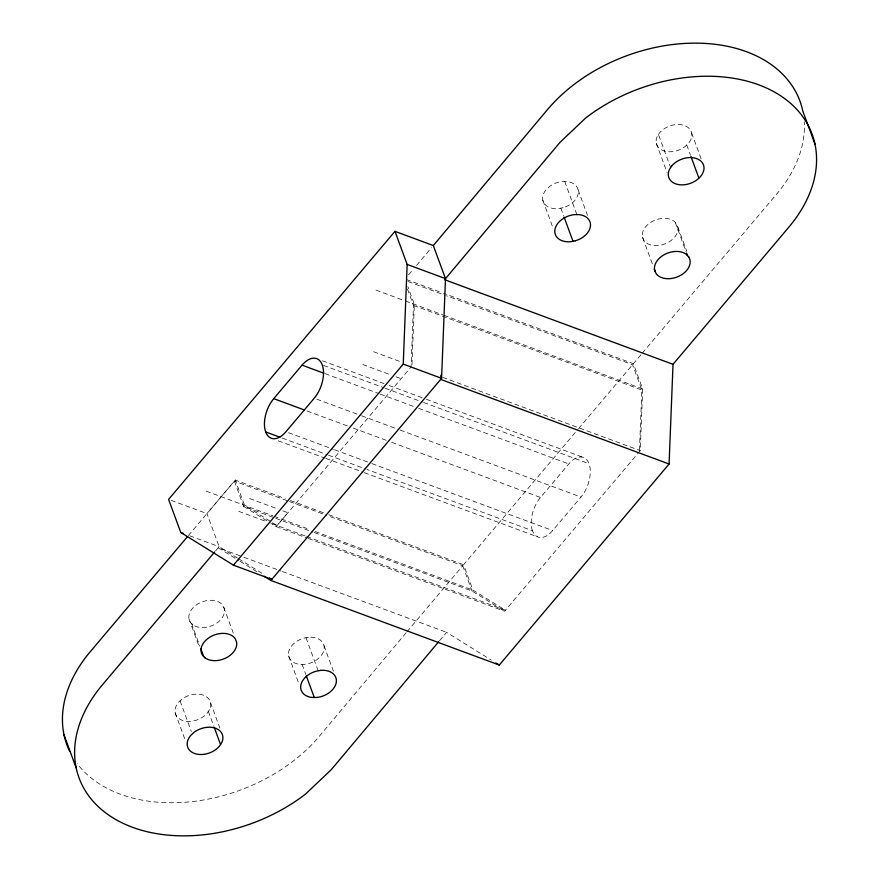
<?xml version="1.0" encoding="UTF-8"?>
<svg xmlns="http://www.w3.org/2000/svg" width="879" height="879" viewBox="0 0 879 879"><rect width="100%" height="100%" fill="white"/><g stroke="black" fill="none" stroke-linecap="round" stroke-linejoin="round"><path stroke-width="0.66" stroke-dasharray="4.39 3.3" d="M407.427 288.949L413.471 305.376L411.031 367.004L276.215 526.62L271.567 523.73M411.987 364.576L414.361 304.321L407.856 286.62M639.462 450.257L641.846 390.001L632.539 364.719L446.51 295.783M308.287 538.508L504.59 611.235L640.264 450.619L642.692 388.99L633.396 363.708L443.543 293.3M658.459 134.52L659.58 132.795A18.448 12.866 -20.2 0 1 684.576 125.565A18.448 12.866 -20.2 0 1 688.356 143.453L685.115 146.529A18.448 12.866 -20.2 0 1 663.359 150.694A18.448 12.866 -20.2 0 1 657.327 136.234L658.459 134.52L670.633 167.614M237.451 558.055L219.135 546.683L206.939 513.6L235.264 480.055L285.29 498.613M408.592 274.841L413.009 269.611M416.514 265.469L431.545 247.636M406.131 632.781L319.077 736.569A146.771 102.327 -20.2 0 1 77.297 763.774M407.01 631.726L462.739 565.746L328.021 515.83M306.617 536.498L505.447 610.246L472.902 590.04L463.596 564.747L577.679 429.677M578.558 428.622L641.373 354.259M642.252 353.215L776.618 194.116A146.771 102.327 -20.2 0 0 804.241 121.741M532.443 530.762A24.601 13.668 -69.7 0 1 540.508 497.459L568.801 463.947A24.601 13.668 -69.7 0 1 589.04 463.738A24.601 13.668 -69.7 0 1 580.975 497.042L552.682 530.553A24.601 13.668 -69.7 0 1 532.443 530.762L367.004 469.474M439.544 640.725L446.62 632.353L491.262 660.074M188.37 535.564L234.363 481.121L288.246 501.085M215.586 550.891L218.245 547.749L242.615 556.781M406.34 279.511L442.258 292.828M408.021 281.522L445.224 295.311M376.014 290.114L404.142 300.53M405.417 301.003L442.587 314.781M443.862 315.253L642.692 388.99M413.471 305.376L641.846 390.001M373.586 351.732L401.703 362.148M442.719 377.355L640.264 450.619M362.774 364.532L390.902 374.948M396.011 376.838L401.121 378.739M322.472 360.797L384.024 383.607M389.155 385.507L425.062 398.802M426.348 399.286L584.096 457.717M323.56 365.4L383.837 387.738M385.123 388.21L422.316 401.989M423.59 402.461L589.04 463.738M325.131 373.685L378.992 393.638M380.277 394.111L413.613 406.461M418.745 408.361L568.801 463.947M316.781 399.187L360.39 415.338M361.676 415.811L398.868 429.589M400.143 430.062L580.975 497.042M307.09 410.998L348.128 426.194M353.259 428.095L386.606 440.445M391.737 442.346L540.508 497.459M288.488 432.688L333.372 449.323M334.657 449.795L370.564 463.101M371.85 463.574L552.682 530.553M282.357 438.127L327.252 454.751M328.526 455.223L365.719 469.001M278.324 440.829L324.494 457.926M325.779 458.398L362.972 472.177M364.247 472.66L537.388 536.783M290.422 500.514L323.769 512.886M328.9 514.786L463.596 564.747M289.532 501.568L326.746 515.347M249.581 498.547L277.698 508.974M282.807 510.864L287.927 512.754L277.105 525.554L271.292 521.95M206.202 491.141L272.787 515.819M274.061 516.292L309.979 529.608M315.111 531.509L472.902 590.04M234.363 481.121L243.67 506.414L274.457 517.819M275.742 518.291L312.946 532.081M314.232 532.553L472.045 591.029L504.59 611.235M238.758 511.347L266.886 521.763M271.996 523.664L305.332 536.025M276.215 526.62L307.002 538.025M171.152 500.349L206.939 513.6M189.743 535.794L219.135 546.683M243.901 557.253L281.104 571.042M282.39 571.515L446.62 632.353M270.139 521.225L244.56 505.348L235.264 480.055M243.67 506.414L270.402 523.005M238.594 558.769L263.777 574.405M218.245 547.749L238.846 560.549M239.989 561.252L258.305 572.625M642.45 237.088L643.747 240.198A18.448 12.866 -20.2 0 0 667.282 242.879A18.448 12.866 -20.2 0 0 676.511 223.76L674.094 221.222A18.448 12.866 -20.2 0 0 652.976 221.079A18.448 12.866 -20.2 0 0 642.45 237.088L652.932 265.381M691.641 133.015L701.475 159.747M686.73 144.991L690.476 155.176M656.294 143.244L667.062 172.526M677.797 226.859L686.697 251.053M675.303 222.486L686.07 251.768M578.151 189.941L587.513 215.399M564.736 181.524L576.91 214.63M560.813 208.158L563.615 215.794M542.793 200.17L553.1 228.177M462.739 565.746L472.045 591.029M324.021 645.724L333.394 671.182M306.013 637.747L318.187 670.842M302.09 664.37L305.837 674.556M288.675 655.954L298.981 683.972M223.727 607.257L233.737 634.264M191.523 623.409L199.951 646.329M189.018 619.036L199.324 647.043M210.531 702.651L219.893 728.12M208.367 711.386L213.993 726.658M180.085 700.904L191.325 731.46M175.185 712.891L185.48 740.898M209.499 709.672L207.235 713.1A18.448 12.866 -20.2 0 1 182.239 720.34A18.448 12.866 -20.2 0 1 178.47 702.442L181.711 699.376A18.448 12.866 -20.2 0 1 203.467 695.201A18.448 12.866 -20.2 0 1 209.499 709.672M563.142 207.708L558.473 208.609A18.448 12.866 -20.2 0 1 542.706 196.72A18.448 12.866 -20.2 0 1 562.472 181.513L566.999 181.546A18.448 12.866 -20.2 0 1 578.239 193.391A18.448 12.866 -20.2 0 1 563.142 207.708M308.353 637.297L303.684 638.187A18.448 12.866 -20.2 0 0 288.587 652.515A18.448 12.866 -20.2 0 0 299.827 664.359L304.354 664.392A18.448 12.866 -20.2 0 0 324.109 649.174A18.448 12.866 -20.2 0 0 308.353 637.297M192.721 624.683L190.314 622.145A18.448 12.866 -20.2 0 1 199.544 603.027A18.448 12.866 -20.2 0 1 223.079 605.708L224.376 608.806A18.448 12.866 -20.2 0 1 213.85 624.815A18.448 12.866 -20.2 0 1 192.721 624.683"/><path stroke-width="1.32" d="M233.44 565.175L403.241 364.115L407.153 264.425L394.968 231.342L168.592 499.404L180.788 532.487L233.44 565.175L271.787 579.382L269.501 577.964M440.851 375.289L440.687 379.387L669.084 464.013L673.017 364.313L788.804 227.211A146.771 102.327 -20.2 0 0 772.993 91.24A146.771 102.327 -20.2 0 0 585.667 117.995L559.923 142.431L445.488 278.654L441.588 378.322L270.897 580.448L264.03 576.184M220.541 744.48L221.673 742.766A18.448 12.866 -20.2 0 0 215.641 728.306A18.448 12.866 -20.2 0 0 193.885 732.471L190.644 735.547A18.448 12.866 -20.2 0 0 194.424 753.435A18.448 12.866 -20.2 0 0 219.42 746.205L220.541 744.48L214.454 727.933M273.743 398.637L302.046 365.137A24.601 13.668 -69.7 0 1 322.274 364.928A24.601 13.668 -69.7 0 1 314.221 398.231L285.928 431.743A24.601 13.668 -69.7 0 1 265.689 431.941A24.601 13.668 -69.7 0 1 273.743 398.637L304.53 410.043M407.153 264.425L445.499 278.632L433.314 245.549L547.738 109.326A146.771 102.327 -20.2 0 1 696.377 43.137A146.771 102.327 -20.2 0 1 802.791 111.007L814.976 144.112M438.654 641.78L331.262 769.674L305.507 794.1A146.771 102.327 -20.2 0 1 118.182 820.854A146.771 102.327 -20.2 0 1 102.382 684.884L214.707 551.935M270.897 580.448L499.283 665.051L669.084 464.013M187.491 536.619L90.196 651.789A146.771 102.327 -20.2 0 0 69.661 751.369M394.968 231.342L433.314 245.549M444.609 279.698L673.017 364.313M403.241 364.115L441.588 378.322M302.046 365.137L323.846 373.212M265.689 431.941L279.797 437.171M180.788 532.487L183.348 533.432M495.844 662.92L499.283 665.051M690.949 156.451L698.915 178.096M686.543 253.042L687.477 255.591M654.339 269.194L655.273 271.743M564.087 217.069L572.987 241.253M306.299 675.83L314.264 697.476M200.884 648.867L203.697 656.514M64.024 734.888L76.209 767.993M671.765 165.9L669.501 169.328A18.448 12.866 -20.2 0 0 675.533 183.799A18.448 12.866 -20.2 0 0 697.289 179.624L700.53 176.558A18.448 12.866 -20.2 0 0 696.761 158.659A18.448 12.866 -20.2 0 0 671.765 165.9M575.316 240.813L570.647 241.703A18.448 12.866 -20.2 0 1 554.891 229.826A18.448 12.866 -20.2 0 1 574.646 214.608L579.173 214.641A18.448 12.866 -20.2 0 1 590.413 226.485A18.448 12.866 -20.2 0 1 575.316 240.813M320.527 670.391L315.858 671.292A18.448 12.866 -20.2 0 0 300.761 685.609A18.448 12.866 -20.2 0 0 312.001 697.454L316.528 697.486A18.448 12.866 -20.2 0 0 336.294 682.28A18.448 12.866 -20.2 0 0 320.527 670.391M688.686 256.855L686.279 254.317A18.448 12.866 -20.2 0 0 665.15 254.185A18.448 12.866 -20.2 0 0 654.624 270.194L655.921 273.292A18.448 12.866 -20.2 0 0 679.456 275.973A18.448 12.866 -20.2 0 0 688.686 256.855M204.906 657.778L202.489 655.24A18.448 12.866 -20.2 0 1 211.718 636.121A18.448 12.866 -20.2 0 1 235.253 638.802L236.55 641.912A18.448 12.866 -20.2 0 1 226.024 657.921A18.448 12.866 -20.2 0 1 204.906 657.778"/></g></svg>
